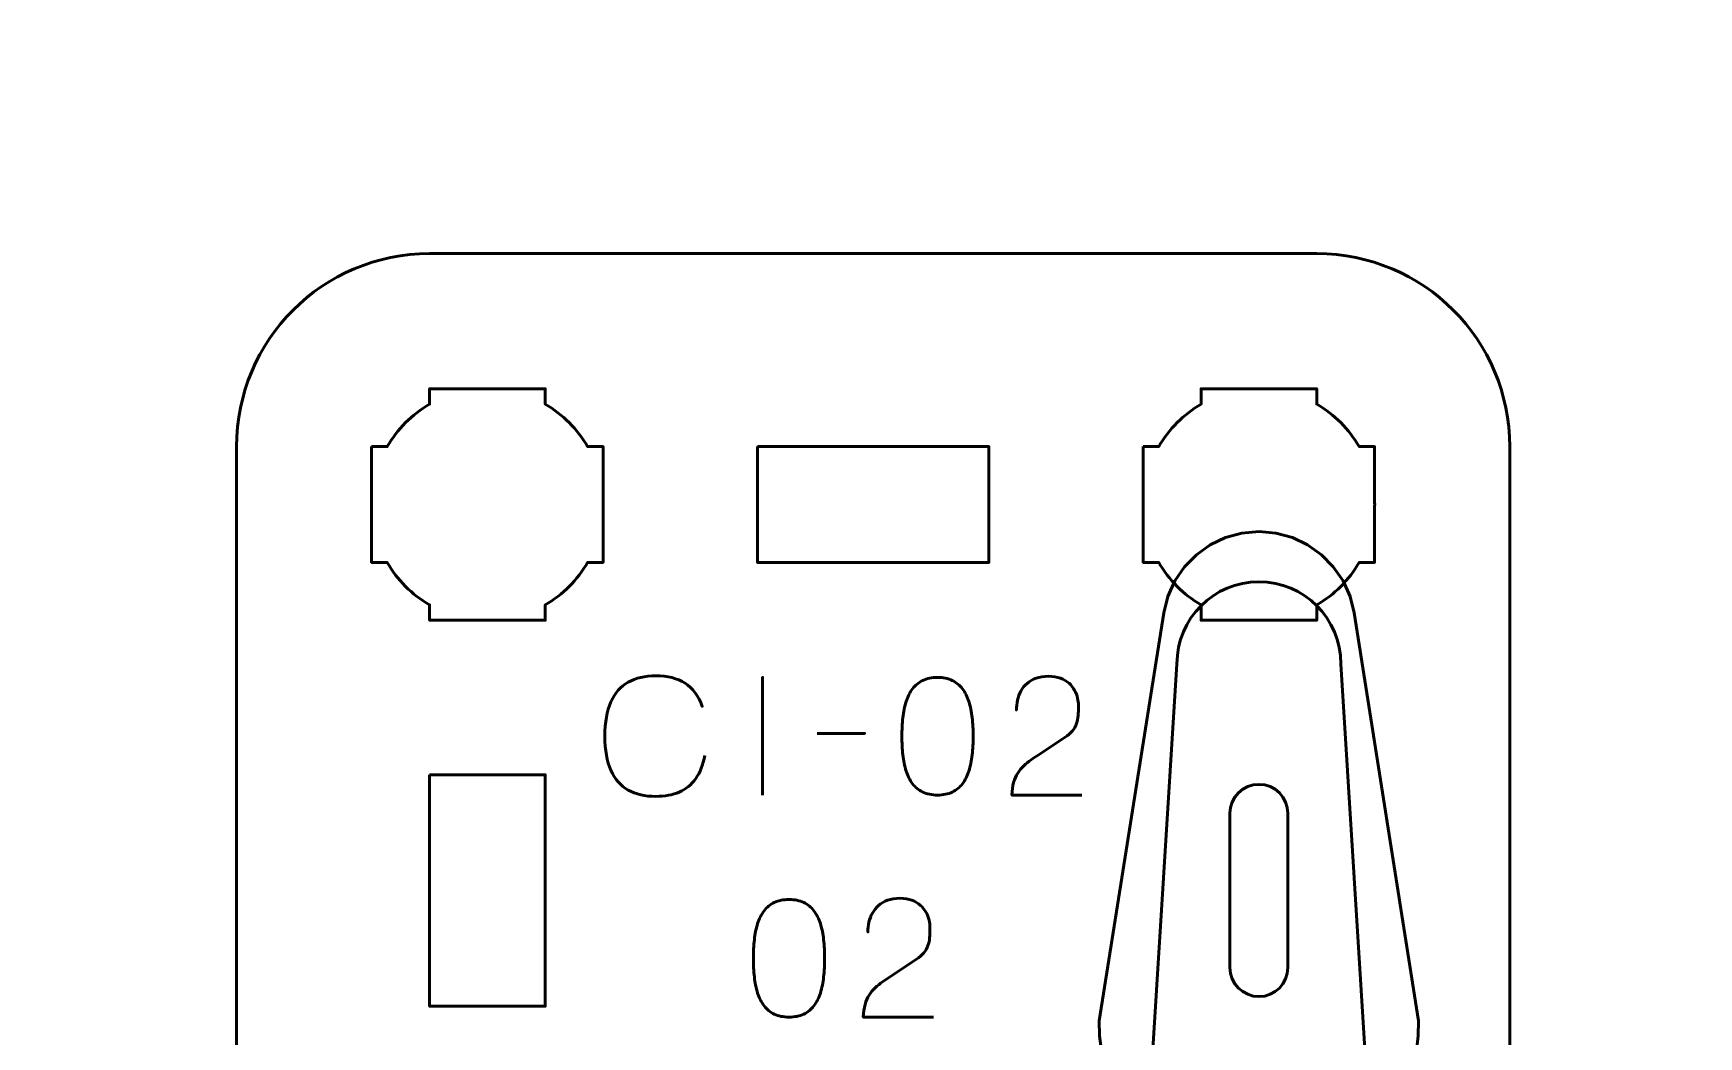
# Model space of a CAD drawing. Header units: centimetres. Extents: x -21 to 0, y -29.7 to 0.
# Drawn here: x -16.683 to -12.366, y -27.229 to -24.629 of the extents above; entities that cross this region are included whole.
import ezdxf

# ---------------------------------------------------------------- set-up
doc = ezdxf.new("R2010")
doc.units = ezdxf.units.CM
doc.header["$MEASUREMENT"] = 0
doc.layers.add('Layer 1', color=7, linetype='Continuous')

msp = doc.modelspace()

# ---------------------------------------------------------------- linework, layer by layer
at = {"layer": 'Layer 1', "color": 22, "lineweight": 53}
msp.add_open_spline([(-21.00003, -29.19995), (-21.00003, -29.19995), (-21.00003, -0.49992), (-21.00003, -0.49992), (-21.00003, -0.49992), (-21.00003, -0.22295), (-20.77694, 0.00004), (-20.49994, 0.00004), (-20.49994, 0.00004), (-20.49994, 0.00004), (-0.50008, 0.00004), (-0.50008, 0.00004), (-0.50008, 0.00004), (-0.22294, 0.00004), (0.00002, -0.22295), (0.00002, -0.49992), (0.00002, -0.49992), (0.00002, -0.49992), (0.00002, -29.19995), (0.00002, -29.19995), (0.00002, -29.19995), (0.00002, -29.47695), (-0.22294, -29.70004), (-0.50008, -29.70004), (-0.50008, -29.70004), (-0.50008, -29.70004), (-20.49994, -29.70004), (-20.49994, -29.70004), (-20.49994, -29.70004), (-20.77694, -29.70004), (-21.00003, -29.47695), (-21.00003, -29.19995)], degree=3, knots=[0, 0, 0, 0, 0.125, 0.125, 0.125, 0.125, 0.25, 0.25, 0.25, 0.25, 0.375, 0.375, 0.375, 0.375, 0.5, 0.5, 0.5, 0.5, 0.625, 0.625, 0.625, 0.625, 0.75, 0.75, 0.75, 0.75, 0.875, 0.875, 0.875, 0.875, 1, 1, 1, 1], dxfattribs=at)
at = {"layer": 'Layer 1', "color": 114, "lineweight": 53}
msp.add_open_spline([(-15.65583, -25.19997), (-15.65583, -25.19997), (-13.35596, -25.19997), (-13.35596, -25.19997), (-13.35596, -25.19997), (-13.07882, -25.19997), (-12.85586, -25.42306), (-12.85586, -25.70006), (-12.85586, -25.70006), (-12.85586, -25.70006), (-12.85586, -27.99993), (-12.85586, -27.99993), (-12.85586, -27.99993), (-12.85586, -28.27707), (-13.07882, -28.50003), (-13.35596, -28.50003), (-13.35596, -28.50003), (-13.35596, -28.50003), (-15.65583, -28.50003), (-15.65583, -28.50003), (-15.65583, -28.50003), (-15.93283, -28.50003), (-16.15592, -28.27707), (-16.15592, -27.99993), (-16.15592, -27.99993), (-16.15592, -27.99993), (-16.15592, -25.70006), (-16.15592, -25.70006), (-16.15592, -25.70006), (-16.15592, -25.42306), (-15.93283, -25.19997), (-15.65583, -25.19997)], degree=3, knots=[0, 0, 0, 0, 0.125, 0.125, 0.125, 0.125, 0.25, 0.25, 0.25, 0.25, 0.375, 0.375, 0.375, 0.375, 0.5, 0.5, 0.5, 0.5, 0.625, 0.625, 0.625, 0.625, 0.75, 0.75, 0.75, 0.75, 0.875, 0.875, 0.875, 0.875, 1, 1, 1, 1], dxfattribs=at)
at = {"layer": 'Layer 1', "lineweight": 53}
for points, knots in [([(-15.80589, -25.69994), (-15.80589, -25.69994), (-15.76569, -25.69994), (-15.76569, -25.69994), (-15.76569, -25.69994), (-15.73936, -25.65442), (-15.7014, -25.61649), (-15.65589, -25.59016), (-15.65589, -25.59016), (-15.65589, -25.59016), (-15.65589, -25.54994), (-15.65589, -25.54994), (-15.65589, -25.54994), (-15.65589, -25.54994), (-15.35589, -25.54994), (-15.35589, -25.54994), (-15.35589, -25.54994), (-15.35589, -25.54994), (-15.35589, -25.59013), (-15.35589, -25.59013), (-15.35589, -25.59013), (-15.31036, -25.61646), (-15.27237, -25.65441), (-15.24601, -25.69994), (-15.24601, -25.69994), (-15.24601, -25.69994), (-15.20589, -25.69994), (-15.20589, -25.69994), (-15.20589, -25.69994), (-15.20589, -25.69994), (-15.20589, -25.84536), (-15.20589, -25.84536), (-15.20589, -25.84536), (-15.20589, -25.84536), (-15.20583, -25.85001), (-15.20583, -25.85001), (-15.20583, -25.85001), (-15.20583, -25.85001), (-15.20589, -25.85465), (-15.20589, -25.85465), (-15.20589, -25.85465), (-15.20589, -25.85465), (-15.20589, -25.99994), (-15.20589, -25.99994), (-15.20589, -25.99994), (-15.20589, -25.99994), (-15.24596, -25.99994), (-15.24596, -25.99994), (-15.24596, -25.99994), (-15.27231, -26.04551), (-15.31031, -26.08352), (-15.35589, -26.10988), (-15.35589, -26.10988), (-15.35589, -26.10988), (-15.35589, -26.14994), (-15.35589, -26.14994), (-15.35589, -26.14994), (-15.35589, -26.14994), (-15.49917, -26.14994), (-15.49917, -26.14994), (-15.49917, -26.14994), (-15.49917, -26.14994), (-15.50584, -26.15002), (-15.50584, -26.15002), (-15.50584, -26.15002), (-15.50584, -26.15002), (-15.51252, -26.14994), (-15.51252, -26.14994), (-15.51252, -26.14994), (-15.51252, -26.14994), (-15.65589, -26.14994), (-15.65589, -26.14994), (-15.65589, -26.14994), (-15.65589, -26.14994), (-15.65589, -26.10984), (-15.65589, -26.10984), (-15.65589, -26.10984), (-15.70143, -26.08348), (-15.73941, -26.04549), (-15.76574, -25.99994), (-15.76574, -25.99994), (-15.76574, -25.99994), (-15.80589, -25.99994), (-15.80589, -25.99994), (-15.80589, -25.99994), (-15.80589, -25.99994), (-15.80589, -25.69994), (-15.80589, -25.69994)], [0, 0, 0, 0, 0.0454545, 0.0454545, 0.0454545, 0.0454545, 0.0909091, 0.0909091, 0.0909091, 0.0909091, 0.1363636, 0.1363636, 0.1363636, 0.1363636, 0.1818182, 0.1818182, 0.1818182, 0.1818182, 0.2272727, 0.2272727, 0.2272727, 0.2272727, 0.2727273, 0.2727273, 0.2727273, 0.2727273, 0.3181818, 0.3181818, 0.3181818, 0.3181818, 0.3636364, 0.3636364, 0.3636364, 0.3636364, 0.4090909, 0.4090909, 0.4090909, 0.4090909, 0.4545455, 0.4545455, 0.4545455, 0.4545455, 0.5, 0.5, 0.5, 0.5, 0.5454545, 0.5454545, 0.5454545, 0.5454545, 0.5909091, 0.5909091, 0.5909091, 0.5909091, 0.6363636, 0.6363636, 0.6363636, 0.6363636, 0.6818182, 0.6818182, 0.6818182, 0.6818182, 0.7272727, 0.7272727, 0.7272727, 0.7272727, 0.7727273, 0.7727273, 0.7727273, 0.7727273, 0.8181818, 0.8181818, 0.8181818, 0.8181818, 0.8636364, 0.8636364, 0.8636364, 0.8636364, 0.9090909, 0.9090909, 0.9090909, 0.9090909, 0.9545455, 0.9545455, 0.9545455, 0.9545455, 1, 1, 1, 1]), ([(-13.80589, -25.69994), (-13.80589, -25.69994), (-13.76569, -25.69994), (-13.76569, -25.69994), (-13.76569, -25.69994), (-13.73936, -25.65442), (-13.7014, -25.61649), (-13.65589, -25.59016), (-13.65589, -25.59016), (-13.65589, -25.59016), (-13.65589, -25.54994), (-13.65589, -25.54994), (-13.65589, -25.54994), (-13.65589, -25.54994), (-13.35589, -25.54994), (-13.35589, -25.54994), (-13.35589, -25.54994), (-13.35589, -25.54994), (-13.35589, -25.59013), (-13.35589, -25.59013), (-13.35589, -25.59013), (-13.31036, -25.61646), (-13.27237, -25.65441), (-13.24601, -25.69994), (-13.24601, -25.69994), (-13.24601, -25.69994), (-13.20589, -25.69994), (-13.20589, -25.69994), (-13.20589, -25.69994), (-13.20589, -25.69994), (-13.20589, -25.84536), (-13.20589, -25.84536), (-13.20589, -25.84536), (-13.20589, -25.84536), (-13.20583, -25.85001), (-13.20583, -25.85001), (-13.20583, -25.85001), (-13.20583, -25.85001), (-13.20589, -25.85465), (-13.20589, -25.85465), (-13.20589, -25.85465), (-13.20589, -25.85465), (-13.20589, -25.99994), (-13.20589, -25.99994), (-13.20589, -25.99994), (-13.20589, -25.99994), (-13.24596, -25.99994), (-13.24596, -25.99994), (-13.24596, -25.99994), (-13.27231, -26.04551), (-13.31031, -26.08352), (-13.35589, -26.10988), (-13.35589, -26.10988), (-13.35589, -26.10988), (-13.35589, -26.14994), (-13.35589, -26.14994), (-13.35589, -26.14994), (-13.35589, -26.14994), (-13.49917, -26.14994), (-13.49917, -26.14994), (-13.49917, -26.14994), (-13.49917, -26.14994), (-13.50584, -26.15002), (-13.50584, -26.15002), (-13.50584, -26.15002), (-13.50584, -26.15002), (-13.51252, -26.14994), (-13.51252, -26.14994), (-13.51252, -26.14994), (-13.51252, -26.14994), (-13.65589, -26.14994), (-13.65589, -26.14994), (-13.65589, -26.14994), (-13.65589, -26.14994), (-13.65589, -26.10984), (-13.65589, -26.10984), (-13.65589, -26.10984), (-13.70143, -26.08348), (-13.73941, -26.04549), (-13.76574, -25.99994), (-13.76574, -25.99994), (-13.76574, -25.99994), (-13.80589, -25.99994), (-13.80589, -25.99994), (-13.80589, -25.99994), (-13.80589, -25.99994), (-13.80589, -25.69994), (-13.80589, -25.69994)], [0, 0, 0, 0, 0.0454545, 0.0454545, 0.0454545, 0.0454545, 0.0909091, 0.0909091, 0.0909091, 0.0909091, 0.1363636, 0.1363636, 0.1363636, 0.1363636, 0.1818182, 0.1818182, 0.1818182, 0.1818182, 0.2272727, 0.2272727, 0.2272727, 0.2272727, 0.2727273, 0.2727273, 0.2727273, 0.2727273, 0.3181818, 0.3181818, 0.3181818, 0.3181818, 0.3636364, 0.3636364, 0.3636364, 0.3636364, 0.4090909, 0.4090909, 0.4090909, 0.4090909, 0.4545455, 0.4545455, 0.4545455, 0.4545455, 0.5, 0.5, 0.5, 0.5, 0.5454545, 0.5454545, 0.5454545, 0.5454545, 0.5909091, 0.5909091, 0.5909091, 0.5909091, 0.6363636, 0.6363636, 0.6363636, 0.6363636, 0.6818182, 0.6818182, 0.6818182, 0.6818182, 0.7272727, 0.7272727, 0.7272727, 0.7272727, 0.7727273, 0.7727273, 0.7727273, 0.7727273, 0.8181818, 0.8181818, 0.8181818, 0.8181818, 0.8636364, 0.8636364, 0.8636364, 0.8636364, 0.9090909, 0.9090909, 0.9090909, 0.9090909, 0.9545455, 0.9545455, 0.9545455, 0.9545455, 1, 1, 1, 1]), ([(-14.80588, -25.70006), (-14.80588, -25.70006), (-14.20587, -25.70006), (-14.20587, -25.70006), (-14.20587, -25.70006), (-14.20587, -25.70006), (-14.20587, -26.00007), (-14.20587, -26.00007), (-14.20587, -26.00007), (-14.20587, -26.00007), (-14.80588, -26.00007), (-14.80588, -26.00007), (-14.80588, -26.00007), (-14.80588, -26.00007), (-14.80588, -25.70006), (-14.80588, -25.70006)], [0, 0, 0, 0, 0.25, 0.25, 0.25, 0.25, 0.5, 0.5, 0.5, 0.5, 0.75, 0.75, 0.75, 0.75, 1, 1, 1, 1]), ([(-15.65583, -26.55001), (-15.65583, -26.55001), (-15.35582, -26.55001), (-15.35582, -26.55001), (-15.35582, -26.55001), (-15.35582, -26.55001), (-15.35582, -27.15002), (-15.35582, -27.15002), (-15.35582, -27.15002), (-15.35582, -27.15002), (-15.65583, -27.15002), (-15.65583, -27.15002), (-15.65583, -27.15002), (-15.65583, -27.15002), (-15.65583, -26.55001), (-15.65583, -26.55001)], [0, 0, 0, 0, 0.25, 0.25, 0.25, 0.25, 0.5, 0.5, 0.5, 0.5, 0.75, 0.75, 0.75, 0.75, 1, 1, 1, 1])]:
    msp.add_open_spline(points, degree=3, knots=knots, dxfattribs=at)
at = {"layer": 'Layer 1', "color": 30, "lineweight": 53}
for points, knots in [([(-13.25916, -26.1307), (-13.25916, -26.1307), (-13.09202, -27.18818), (-13.09202, -27.18818), (-13.09202, -27.18818), (-13.09202, -27.18818), (-13.09281, -27.227), (-13.09281, -27.227), (-13.09281, -27.227), (-13.09281, -27.227), (-13.09757, -27.26582), (-13.09757, -27.26582), (-13.09757, -27.26582), (-13.09757, -27.26582), (-13.0936, -27.30463), (-13.0936, -27.30463), (-13.0936, -27.30463), (-13.0936, -27.30463), (-13.08093, -27.34185), (-13.08093, -27.34185), (-13.08093, -27.34185), (-13.08093, -27.34185), (-13.05954, -27.37592), (-13.05954, -27.37592), (-13.05954, -27.37592), (-13.05954, -27.37592), (-13.0318, -27.40364), (-13.0318, -27.40364), (-13.0318, -27.40364), (-13.0318, -27.40364), (-12.99855, -27.42423), (-12.99855, -27.42423), (-12.99855, -27.42423), (-12.99855, -27.42423), (-12.96131, -27.4377), (-12.96131, -27.4377), (-12.96131, -27.4377), (-12.96131, -27.4377), (-12.9217, -27.44166), (-12.9217, -27.44166), (-12.9217, -27.44166), (-12.9217, -27.44166), (-12.8829, -27.43691), (-12.8829, -27.43691), (-12.8829, -27.43691), (-12.8829, -27.43691), (-12.84409, -27.43532), (-12.84409, -27.43532), (-12.84409, -27.43532), (-12.84409, -27.43532), (-12.84409, -28.26389), (-12.84409, -28.26389), (-12.84409, -28.26389), (-12.84409, -28.26389), (-12.8829, -28.26309), (-12.8829, -28.26309), (-12.8829, -28.26309), (-12.8829, -28.26309), (-12.9217, -28.25834), (-12.9217, -28.25834), (-12.9217, -28.25834), (-12.9217, -28.25834), (-12.96131, -28.26231), (-12.96131, -28.26231), (-12.96131, -28.26231), (-12.96131, -28.26231), (-12.99855, -28.27577), (-12.99855, -28.27577), (-12.99855, -28.27577), (-12.99855, -28.27577), (-13.0318, -28.29636), (-13.0318, -28.29636), (-13.0318, -28.29636), (-13.0318, -28.29636), (-13.05954, -28.32409), (-13.05954, -28.32409), (-13.05954, -28.32409), (-13.05954, -28.32409), (-13.08093, -28.35736), (-13.08093, -28.35736), (-13.08093, -28.35736), (-13.08093, -28.35736), (-13.0936, -28.39459), (-13.0936, -28.39459), (-13.0936, -28.39459), (-13.0936, -28.39459), (-13.09757, -28.43419), (-13.09757, -28.43419), (-13.09757, -28.43419), (-13.09757, -28.43419), (-13.09281, -28.47301), (-13.09281, -28.47301), (-13.09281, -28.47301), (-13.09281, -28.47301), (-13.09226, -28.50003), (-13.09226, -28.50003), (-13.09226, -28.50003), (-13.09226, -28.50003), (-13.91954, -28.50003), (-13.91954, -28.50003), (-13.91954, -28.50003), (-13.91954, -28.50003), (-13.91899, -28.47301), (-13.91899, -28.47301), (-13.91899, -28.47301), (-13.91899, -28.47301), (-13.91424, -28.43419), (-13.91424, -28.43419), (-13.91424, -28.43419), (-13.91424, -28.43419), (-13.9182, -28.39459), (-13.9182, -28.39459), (-13.9182, -28.39459), (-13.9182, -28.39459), (-13.93087, -28.35736), (-13.93087, -28.35736), (-13.93087, -28.35736), (-13.93087, -28.35736), (-13.95226, -28.32409), (-13.95226, -28.32409), (-13.95226, -28.32409), (-13.95226, -28.32409), (-13.97999, -28.29636), (-13.97999, -28.29636), (-13.97999, -28.29636), (-13.97999, -28.29636), (-14.01326, -28.27577), (-14.01326, -28.27577), (-14.01326, -28.27577), (-14.01326, -28.27577), (-14.05048, -28.26231), (-14.05048, -28.26231), (-14.05048, -28.26231), (-14.05048, -28.26231), (-14.09009, -28.25834), (-14.09009, -28.25834), (-14.09009, -28.25834), (-14.09009, -28.25834), (-14.1289, -28.26309), (-14.1289, -28.26309), (-14.1289, -28.26309), (-14.1289, -28.26309), (-14.16692, -28.26389), (-14.16692, -28.26389), (-14.16692, -28.26389), (-14.16692, -28.26389), (-15.2244, -28.09675), (-15.2244, -28.09675), (-15.2244, -28.09675), (-15.2244, -28.09675), (-15.26717, -28.08645), (-15.26717, -28.08645), (-15.26717, -28.08645), (-15.26717, -28.08645), (-15.30678, -28.06823), (-15.30678, -28.06823), (-15.30678, -28.06823), (-15.30678, -28.06823), (-15.34322, -28.04288), (-15.34322, -28.04288), (-15.34322, -28.04288), (-15.34322, -28.04288), (-15.3749, -28.01199), (-15.3749, -28.01199), (-15.3749, -28.01199), (-15.3749, -28.01199), (-15.40025, -27.97635), (-15.40025, -27.97635), (-15.40025, -27.97635), (-15.40025, -27.97635), (-15.41925, -27.93674), (-15.41925, -27.93674), (-15.41925, -27.93674), (-15.41925, -27.93674), (-15.43115, -27.89397), (-15.43115, -27.89397), (-15.43115, -27.89397), (-15.43115, -27.89397), (-15.43511, -27.84961), (-15.43511, -27.84961), (-15.43511, -27.84961), (-15.43511, -27.84961), (-15.43115, -27.80604), (-15.43115, -27.80604), (-15.43115, -27.80604), (-15.43115, -27.80604), (-15.41925, -27.76327), (-15.41925, -27.76327), (-15.41925, -27.76327), (-15.41925, -27.76327), (-15.40025, -27.72366), (-15.40025, -27.72366), (-15.40025, -27.72366), (-15.40025, -27.72366), (-15.3749, -27.68722), (-15.3749, -27.68722), (-15.3749, -27.68722), (-15.3749, -27.68722), (-15.34322, -27.65633), (-15.34322, -27.65633), (-15.34322, -27.65633), (-15.34322, -27.65633), (-15.30678, -27.63178), (-15.30678, -27.63178), (-15.30678, -27.63178), (-15.30678, -27.63178), (-15.26717, -27.61355), (-15.26717, -27.61355), (-15.26717, -27.61355), (-15.26717, -27.61355), (-15.2244, -27.60326), (-15.2244, -27.60326), (-15.2244, -27.60326), (-15.2244, -27.60326), (-14.16692, -27.43532), (-14.16692, -27.43532), (-14.16692, -27.43532), (-14.16692, -27.43532), (-14.1289, -27.43691), (-14.1289, -27.43691), (-14.1289, -27.43691), (-14.1289, -27.43691), (-14.09009, -27.44166), (-14.09009, -27.44166), (-14.09009, -27.44166), (-14.09009, -27.44166), (-14.05048, -27.4377), (-14.05048, -27.4377), (-14.05048, -27.4377), (-14.05048, -27.4377), (-14.01326, -27.42423), (-14.01326, -27.42423), (-14.01326, -27.42423), (-14.01326, -27.42423), (-13.97999, -27.40364), (-13.97999, -27.40364), (-13.97999, -27.40364), (-13.97999, -27.40364), (-13.95226, -27.37592), (-13.95226, -27.37592), (-13.95226, -27.37592), (-13.95226, -27.37592), (-13.93087, -27.34185), (-13.93087, -27.34185), (-13.93087, -27.34185), (-13.93087, -27.34185), (-13.9182, -27.30463), (-13.9182, -27.30463), (-13.9182, -27.30463), (-13.9182, -27.30463), (-13.91424, -27.26582), (-13.91424, -27.26582), (-13.91424, -27.26582), (-13.91424, -27.26582), (-13.91899, -27.227), (-13.91899, -27.227), (-13.91899, -27.227), (-13.91899, -27.227), (-13.91978, -27.18818), (-13.91978, -27.18818), (-13.91978, -27.18818), (-13.91978, -27.18818), (-13.75265, -26.1307), (-13.75265, -26.1307), (-13.75265, -26.1307), (-13.75265, -26.1307), (-13.74235, -26.08793), (-13.74235, -26.08793), (-13.74235, -26.08793), (-13.74235, -26.08793), (-13.72413, -26.04753), (-13.72413, -26.04753), (-13.72413, -26.04753), (-13.72413, -26.04753), (-13.69878, -26.01109), (-13.69878, -26.01109), (-13.69878, -26.01109), (-13.69878, -26.01109), (-13.66789, -25.9802), (-13.66789, -25.9802), (-13.66789, -25.9802), (-13.66789, -25.9802), (-13.63225, -25.95406), (-13.63225, -25.95406), (-13.63225, -25.95406), (-13.63225, -25.95406), (-13.59264, -25.93584), (-13.59264, -25.93584), (-13.59264, -25.93584), (-13.59264, -25.93584), (-13.54985, -25.92396), (-13.54985, -25.92396), (-13.54985, -25.92396), (-13.54985, -25.92396), (-13.5055, -25.92), (-13.5055, -25.92), (-13.5055, -25.92), (-13.5055, -25.92), (-13.46193, -25.92396), (-13.46193, -25.92396), (-13.46193, -25.92396), (-13.46193, -25.92396), (-13.41916, -25.93584), (-13.41916, -25.93584), (-13.41916, -25.93584), (-13.41916, -25.93584), (-13.37955, -25.95406), (-13.37955, -25.95406), (-13.37955, -25.95406), (-13.37955, -25.95406), (-13.34391, -25.9802), (-13.34391, -25.9802), (-13.34391, -25.9802), (-13.34391, -25.9802), (-13.31302, -26.01109), (-13.31302, -26.01109), (-13.31302, -26.01109), (-13.31302, -26.01109), (-13.28766, -26.04753), (-13.28766, -26.04753), (-13.28766, -26.04753), (-13.28766, -26.04753), (-13.26945, -26.08793), (-13.26945, -26.08793), (-13.26945, -26.08793), (-13.26945, -26.08793), (-13.25916, -26.1307), (-13.25916, -26.1307)], [0, 0, 0, 0, 0.0121951, 0.0121951, 0.0121951, 0.0121951, 0.0243902, 0.0243902, 0.0243902, 0.0243902, 0.0365854, 0.0365854, 0.0365854, 0.0365854, 0.0487805, 0.0487805, 0.0487805, 0.0487805, 0.0609756, 0.0609756, 0.0609756, 0.0609756, 0.0731707, 0.0731707, 0.0731707, 0.0731707, 0.0853659, 0.0853659, 0.0853659, 0.0853659, 0.097561, 0.097561, 0.097561, 0.097561, 0.1097561, 0.1097561, 0.1097561, 0.1097561, 0.1219512, 0.1219512, 0.1219512, 0.1219512, 0.1341463, 0.1341463, 0.1341463, 0.1341463, 0.1463415, 0.1463415, 0.1463415, 0.1463415, 0.1585366, 0.1585366, 0.1585366, 0.1585366, 0.1707317, 0.1707317, 0.1707317, 0.1707317, 0.1829268, 0.1829268, 0.1829268, 0.1829268, 0.195122, 0.195122, 0.195122, 0.195122, 0.2073171, 0.2073171, 0.2073171, 0.2073171, 0.2195122, 0.2195122, 0.2195122, 0.2195122, 0.2317073, 0.2317073, 0.2317073, 0.2317073, 0.2439024, 0.2439024, 0.2439024, 0.2439024, 0.2560976, 0.2560976, 0.2560976, 0.2560976, 0.2682927, 0.2682927, 0.2682927, 0.2682927, 0.2804878, 0.2804878, 0.2804878, 0.2804878, 0.2926829, 0.2926829, 0.2926829, 0.2926829, 0.304878, 0.304878, 0.304878, 0.304878, 0.3170732, 0.3170732, 0.3170732, 0.3170732, 0.3292683, 0.3292683, 0.3292683, 0.3292683, 0.3414634, 0.3414634, 0.3414634, 0.3414634, 0.3536585, 0.3536585, 0.3536585, 0.3536585, 0.3658537, 0.3658537, 0.3658537, 0.3658537, 0.3780488, 0.3780488, 0.3780488, 0.3780488, 0.3902439, 0.3902439, 0.3902439, 0.3902439, 0.402439, 0.402439, 0.402439, 0.402439, 0.4146341, 0.4146341, 0.4146341, 0.4146341, 0.4268293, 0.4268293, 0.4268293, 0.4268293, 0.4390244, 0.4390244, 0.4390244, 0.4390244, 0.4512195, 0.4512195, 0.4512195, 0.4512195, 0.4634146, 0.4634146, 0.4634146, 0.4634146, 0.4756098, 0.4756098, 0.4756098, 0.4756098, 0.4878049, 0.4878049, 0.4878049, 0.4878049, 0.5, 0.5, 0.5, 0.5, 0.5121951, 0.5121951, 0.5121951, 0.5121951, 0.5243902, 0.5243902, 0.5243902, 0.5243902, 0.5365854, 0.5365854, 0.5365854, 0.5365854, 0.5487805, 0.5487805, 0.5487805, 0.5487805, 0.5609756, 0.5609756, 0.5609756, 0.5609756, 0.5731707, 0.5731707, 0.5731707, 0.5731707, 0.5853659, 0.5853659, 0.5853659, 0.5853659, 0.597561, 0.597561, 0.597561, 0.597561, 0.6097561, 0.6097561, 0.6097561, 0.6097561, 0.6219512, 0.6219512, 0.6219512, 0.6219512, 0.6341463, 0.6341463, 0.6341463, 0.6341463, 0.6463415, 0.6463415, 0.6463415, 0.6463415, 0.6585366, 0.6585366, 0.6585366, 0.6585366, 0.6707317, 0.6707317, 0.6707317, 0.6707317, 0.6829268, 0.6829268, 0.6829268, 0.6829268, 0.695122, 0.695122, 0.695122, 0.695122, 0.7073171, 0.7073171, 0.7073171, 0.7073171, 0.7195122, 0.7195122, 0.7195122, 0.7195122, 0.7317073, 0.7317073, 0.7317073, 0.7317073, 0.7439024, 0.7439024, 0.7439024, 0.7439024, 0.7560976, 0.7560976, 0.7560976, 0.7560976, 0.7682927, 0.7682927, 0.7682927, 0.7682927, 0.7804878, 0.7804878, 0.7804878, 0.7804878, 0.7926829, 0.7926829, 0.7926829, 0.7926829, 0.804878, 0.804878, 0.804878, 0.804878, 0.8170732, 0.8170732, 0.8170732, 0.8170732, 0.8292683, 0.8292683, 0.8292683, 0.8292683, 0.8414634, 0.8414634, 0.8414634, 0.8414634, 0.8536585, 0.8536585, 0.8536585, 0.8536585, 0.8658537, 0.8658537, 0.8658537, 0.8658537, 0.8780488, 0.8780488, 0.8780488, 0.8780488, 0.8902439, 0.8902439, 0.8902439, 0.8902439, 0.902439, 0.902439, 0.902439, 0.902439, 0.9146341, 0.9146341, 0.9146341, 0.9146341, 0.9268293, 0.9268293, 0.9268293, 0.9268293, 0.9390244, 0.9390244, 0.9390244, 0.9390244, 0.9512195, 0.9512195, 0.9512195, 0.9512195, 0.9634146, 0.9634146, 0.9634146, 0.9634146, 0.9756098, 0.9756098, 0.9756098, 0.9756098, 0.9878049, 0.9878049, 0.9878049, 0.9878049, 1, 1, 1, 1]), ([(-13.80589, -28.0375), (-13.80589, -28.0375), (-13.80589, -27.6625), (-13.80589, -27.6625), (-13.80589, -27.6625), (-13.80589, -27.6625), (-13.71839, -26.2625), (-13.71839, -26.2625), (-13.71839, -26.2625), (-13.71839, -26.14546), (-13.62293, -26.05), (-13.50589, -26.05), (-13.50589, -26.05), (-13.38885, -26.05), (-13.29339, -26.14546), (-13.29339, -26.2625), (-13.29339, -26.2625), (-13.29339, -26.2625), (-13.20589, -27.6625), (-13.20589, -27.6625), (-13.20589, -27.6625), (-13.20589, -27.6625), (-13.20589, -28.0375), (-13.20589, -28.0375), (-13.20589, -28.0375), (-13.20589, -28.0375), (-13.2348, -28.50003), (-13.2348, -28.50003), (-13.2348, -28.50003), (-13.2348, -28.50003), (-13.77698, -28.50003), (-13.77698, -28.50003), (-13.77698, -28.50003), (-13.77698, -28.50003), (-13.80589, -28.0375), (-13.80589, -28.0375)], [0, 0, 0, 0, 0.1111111, 0.1111111, 0.1111111, 0.1111111, 0.2222222, 0.2222222, 0.2222222, 0.2222222, 0.3333333, 0.3333333, 0.3333333, 0.3333333, 0.4444444, 0.4444444, 0.4444444, 0.4444444, 0.5555556, 0.5555556, 0.5555556, 0.5555556, 0.6666667, 0.6666667, 0.6666667, 0.6666667, 0.7777778, 0.7777778, 0.7777778, 0.7777778, 0.8888889, 0.8888889, 0.8888889, 0.8888889, 1, 1, 1, 1]), ([(-14.94226, -26.50037), (-14.94678, -26.52457), (-14.95468, -26.54454), (-14.96576, -26.5602), (-14.96576, -26.5602), (-14.9769, -26.5758), (-14.99116, -26.58737), (-15.00851, -26.59492), (-15.00851, -26.59492), (-15.0258, -26.60247), (-15.04612, -26.60628), (-15.06926, -26.60621), (-15.06926, -26.60621), (-15.09741, -26.60628), (-15.12133, -26.60084), (-15.14095, -26.58977), (-15.14095, -26.58977), (-15.16056, -26.57876), (-15.17552, -26.56176), (-15.18582, -26.53869), (-15.18582, -26.53869), (-15.19612, -26.51561), (-15.20127, -26.48605), (-15.20134, -26.45), (-15.20134, -26.45), (-15.20127, -26.41409), (-15.19612, -26.38459), (-15.18582, -26.36152), (-15.18582, -26.36152), (-15.17552, -26.33845), (-15.16056, -26.32138), (-15.14095, -26.3103), (-15.14095, -26.3103), (-15.12133, -26.29922), (-15.09741, -26.29372), (-15.06926, -26.29379), (-15.06926, -26.29379), (-15.03913, -26.29372), (-15.01388, -26.30014), (-14.99356, -26.31305), (-14.99356, -26.31305), (-14.97331, -26.32596), (-14.95842, -26.34593), (-14.94904, -26.37295), (-14.94904, -26.37295), (-14.95842, -26.34593), (-14.97331, -26.32596), (-14.99356, -26.31305), (-14.99356, -26.31305), (-15.01388, -26.30014), (-15.03913, -26.29372), (-15.06926, -26.29379), (-15.06926, -26.29379), (-15.09741, -26.29372), (-15.12133, -26.29922), (-15.14095, -26.3103), (-15.14095, -26.3103), (-15.16056, -26.32138), (-15.17552, -26.33845), (-15.18582, -26.36152), (-15.18582, -26.36152), (-15.19612, -26.38459), (-15.20127, -26.41409), (-15.20134, -26.45), (-15.20134, -26.45), (-15.20127, -26.48605), (-15.19612, -26.51561), (-15.18582, -26.53869), (-15.18582, -26.53869), (-15.17552, -26.56176), (-15.16056, -26.57876), (-15.14095, -26.58977), (-15.14095, -26.58977), (-15.12133, -26.60084), (-15.09741, -26.60628), (-15.06926, -26.60621), (-15.06926, -26.60621), (-15.04612, -26.60628), (-15.0258, -26.60247), (-15.00851, -26.59492), (-15.00851, -26.59492), (-14.99116, -26.58737), (-14.9769, -26.5758), (-14.96576, -26.5602), (-14.96576, -26.5602), (-14.95468, -26.54454), (-14.94678, -26.52457), (-14.94226, -26.50037)], [0, 0, 0, 0, 0.0454545, 0.0454545, 0.0454545, 0.0454545, 0.0909091, 0.0909091, 0.0909091, 0.0909091, 0.1363636, 0.1363636, 0.1363636, 0.1363636, 0.1818182, 0.1818182, 0.1818182, 0.1818182, 0.2272727, 0.2272727, 0.2272727, 0.2272727, 0.2727273, 0.2727273, 0.2727273, 0.2727273, 0.3181818, 0.3181818, 0.3181818, 0.3181818, 0.3636364, 0.3636364, 0.3636364, 0.3636364, 0.4090909, 0.4090909, 0.4090909, 0.4090909, 0.4545455, 0.4545455, 0.4545455, 0.4545455, 0.5, 0.5, 0.5, 0.5, 0.5454545, 0.5454545, 0.5454545, 0.5454545, 0.5909091, 0.5909091, 0.5909091, 0.5909091, 0.6363636, 0.6363636, 0.6363636, 0.6363636, 0.6818182, 0.6818182, 0.6818182, 0.6818182, 0.7272727, 0.7272727, 0.7272727, 0.7272727, 0.7727273, 0.7727273, 0.7727273, 0.7727273, 0.8181818, 0.8181818, 0.8181818, 0.8181818, 0.8636364, 0.8636364, 0.8636364, 0.8636364, 0.9090909, 0.9090909, 0.9090909, 0.9090909, 0.9545455, 0.9545455, 0.9545455, 0.9545455, 1, 1, 1, 1]), ([(-14.7924, -26.60282), (-14.7924, -26.60282), (-14.7924, -26.2976), (-14.7924, -26.2976), (-14.7924, -26.2976), (-14.7924, -26.2976), (-14.7924, -26.60282), (-14.7924, -26.60282)], [0, 0, 0, 0, 0.5, 0.5, 0.5, 0.5, 1, 1, 1, 1]), ([(-14.33901, -26.60282), (-14.3242, -26.60275), (-14.31143, -26.60014), (-14.30077, -26.59506), (-14.30077, -26.59506), (-14.29019, -26.58998), (-14.28137, -26.58271), (-14.27432, -26.57347), (-14.27432, -26.57347), (-14.26733, -26.56416), (-14.26183, -26.55315), (-14.25774, -26.54045), (-14.25774, -26.54045), (-14.25371, -26.52775), (-14.25082, -26.51385), (-14.2492, -26.49861), (-14.2492, -26.49861), (-14.2475, -26.48337), (-14.24666, -26.46735), (-14.24673, -26.45042), (-14.24673, -26.45042), (-14.24666, -26.43356), (-14.2475, -26.41754), (-14.2492, -26.40237), (-14.2492, -26.40237), (-14.25082, -26.3872), (-14.25371, -26.37323), (-14.25774, -26.36053), (-14.25774, -26.36053), (-14.26183, -26.3479), (-14.26733, -26.3369), (-14.27432, -26.32751), (-14.27432, -26.32751), (-14.28137, -26.3182), (-14.29019, -26.31093), (-14.30077, -26.30585), (-14.30077, -26.30585), (-14.31143, -26.3007), (-14.3242, -26.29809), (-14.33901, -26.29802), (-14.33901, -26.29802), (-14.35383, -26.29809), (-14.3666, -26.3007), (-14.37726, -26.30585), (-14.37726, -26.30585), (-14.38784, -26.31093), (-14.39666, -26.3182), (-14.40371, -26.32751), (-14.40371, -26.32751), (-14.4107, -26.3369), (-14.4162, -26.3479), (-14.42029, -26.36053), (-14.42029, -26.36053), (-14.42432, -26.37323), (-14.42721, -26.3872), (-14.42883, -26.40237), (-14.42883, -26.40237), (-14.43052, -26.41754), (-14.43137, -26.43356), (-14.4313, -26.45042), (-14.4313, -26.45042), (-14.43137, -26.46735), (-14.43052, -26.48337), (-14.42883, -26.49861), (-14.42883, -26.49861), (-14.42721, -26.51385), (-14.42432, -26.52775), (-14.42029, -26.54045), (-14.42029, -26.54045), (-14.4162, -26.55315), (-14.4107, -26.56416), (-14.40371, -26.57347), (-14.40371, -26.57347), (-14.39666, -26.58271), (-14.38784, -26.58998), (-14.37726, -26.59506), (-14.37726, -26.59506), (-14.3666, -26.60014), (-14.35383, -26.60275), (-14.33901, -26.60282)], [0, 0, 0, 0, 0.05, 0.05, 0.05, 0.05, 0.1, 0.1, 0.1, 0.1, 0.15, 0.15, 0.15, 0.15, 0.2, 0.2, 0.2, 0.2, 0.25, 0.25, 0.25, 0.25, 0.3, 0.3, 0.3, 0.3, 0.35, 0.35, 0.35, 0.35, 0.4, 0.4, 0.4, 0.4, 0.45, 0.45, 0.45, 0.45, 0.5, 0.5, 0.5, 0.5, 0.55, 0.55, 0.55, 0.55, 0.6, 0.6, 0.6, 0.6, 0.65, 0.65, 0.65, 0.65, 0.7, 0.7, 0.7, 0.7, 0.75, 0.75, 0.75, 0.75, 0.8, 0.8, 0.8, 0.8, 0.85, 0.85, 0.85, 0.85, 0.9, 0.9, 0.9, 0.9, 0.95, 0.95, 0.95, 0.95, 1, 1, 1, 1]), ([(-14.33901, -26.60282), (-14.3242, -26.60275), (-14.31143, -26.60014), (-14.30077, -26.59506), (-14.30077, -26.59506), (-14.29019, -26.58998), (-14.28137, -26.58271), (-14.27432, -26.57347), (-14.27432, -26.57347), (-14.26733, -26.56416), (-14.26183, -26.55315), (-14.25774, -26.54045), (-14.25774, -26.54045), (-14.25371, -26.52775), (-14.25082, -26.51385), (-14.2492, -26.49861), (-14.2492, -26.49861), (-14.2475, -26.48337), (-14.24666, -26.46735), (-14.24673, -26.45042), (-14.24673, -26.45042), (-14.24666, -26.43356), (-14.2475, -26.41754), (-14.2492, -26.40237), (-14.2492, -26.40237), (-14.25082, -26.3872), (-14.25371, -26.37323), (-14.25774, -26.36053), (-14.25774, -26.36053), (-14.26183, -26.3479), (-14.26733, -26.3369), (-14.27432, -26.32751), (-14.27432, -26.32751), (-14.28137, -26.3182), (-14.29019, -26.31093), (-14.30077, -26.30585), (-14.30077, -26.30585), (-14.31143, -26.3007), (-14.3242, -26.29809), (-14.33901, -26.29802), (-14.33901, -26.29802), (-14.35383, -26.29809), (-14.3666, -26.3007), (-14.37726, -26.30585), (-14.37726, -26.30585), (-14.38784, -26.31093), (-14.39666, -26.3182), (-14.40371, -26.32751), (-14.40371, -26.32751), (-14.4107, -26.3369), (-14.4162, -26.3479), (-14.42029, -26.36053), (-14.42029, -26.36053), (-14.42432, -26.37323), (-14.42721, -26.3872), (-14.42883, -26.40237), (-14.42883, -26.40237), (-14.43052, -26.41754), (-14.43137, -26.43356), (-14.4313, -26.45042), (-14.4313, -26.45042), (-14.43137, -26.46735), (-14.43052, -26.48337), (-14.42883, -26.49861), (-14.42883, -26.49861), (-14.42721, -26.51385), (-14.42432, -26.52775), (-14.42029, -26.54045), (-14.42029, -26.54045), (-14.4162, -26.55315), (-14.4107, -26.56416), (-14.40371, -26.57347), (-14.40371, -26.57347), (-14.39666, -26.58271), (-14.38784, -26.58998), (-14.37726, -26.59506), (-14.37726, -26.59506), (-14.3666, -26.60014), (-14.35383, -26.60275), (-14.33901, -26.60282)], [0, 0, 0, 0, 0.05, 0.05, 0.05, 0.05, 0.1, 0.1, 0.1, 0.1, 0.15, 0.15, 0.15, 0.15, 0.2, 0.2, 0.2, 0.2, 0.25, 0.25, 0.25, 0.25, 0.3, 0.3, 0.3, 0.3, 0.35, 0.35, 0.35, 0.35, 0.4, 0.4, 0.4, 0.4, 0.45, 0.45, 0.45, 0.45, 0.5, 0.5, 0.5, 0.5, 0.55, 0.55, 0.55, 0.55, 0.6, 0.6, 0.6, 0.6, 0.65, 0.65, 0.65, 0.65, 0.7, 0.7, 0.7, 0.7, 0.75, 0.75, 0.75, 0.75, 0.8, 0.8, 0.8, 0.8, 0.85, 0.85, 0.85, 0.85, 0.9, 0.9, 0.9, 0.9, 0.95, 0.95, 0.95, 0.95, 1, 1, 1, 1]), ([(-13.96479, -26.60282), (-13.96479, -26.60282), (-14.1464, -26.60282), (-14.1464, -26.60282), (-14.1464, -26.60282), (-14.14605, -26.59054), (-14.1445, -26.57968), (-14.14188, -26.57036), (-14.14188, -26.57036), (-14.1392, -26.56105), (-14.13561, -26.55287), (-14.13116, -26.54581), (-14.13116, -26.54581), (-14.12664, -26.53876), (-14.12149, -26.53248), (-14.11564, -26.52697), (-14.11564, -26.52697), (-14.10978, -26.5214), (-14.1035, -26.51632), (-14.09673, -26.51152), (-14.09673, -26.51152), (-14.08996, -26.50679), (-14.08297, -26.50207), (-14.0757, -26.49741), (-14.0757, -26.49741), (-14.0757, -26.49741), (-14.00331, -26.44915), (-14.00331, -26.44915), (-14.00331, -26.44915), (-13.99591, -26.44393), (-13.99012, -26.43822), (-13.98603, -26.43208), (-13.98603, -26.43208), (-13.98187, -26.42594), (-13.97897, -26.41945), (-13.97721, -26.4126), (-13.97721, -26.4126), (-13.97552, -26.40583), (-13.97446, -26.39885), (-13.97411, -26.39179), (-13.97411, -26.39179), (-13.97375, -26.38466), (-13.97361, -26.37754), (-13.97368, -26.37041), (-13.97368, -26.37041), (-13.97368, -26.36456), (-13.97446, -26.35828), (-13.97601, -26.3515), (-13.97601, -26.3515), (-13.97763, -26.3448), (-13.98017, -26.3381), (-13.98377, -26.33147), (-13.98377, -26.33147), (-13.98737, -26.32483), (-13.99217, -26.31877), (-13.99816, -26.31326), (-13.99816, -26.31326), (-14.00416, -26.30783), (-14.01157, -26.30346), (-14.02039, -26.30014), (-14.02039, -26.30014), (-14.02921, -26.29682), (-14.03958, -26.29513), (-14.05157, -26.29506), (-14.05157, -26.29506), (-14.06364, -26.29513), (-14.07429, -26.29682), (-14.08347, -26.30007), (-14.08347, -26.30007), (-14.09264, -26.30331), (-14.10047, -26.30783), (-14.10696, -26.31354), (-14.10696, -26.31354), (-14.11345, -26.31926), (-14.11867, -26.32589), (-14.12276, -26.3333), (-14.12276, -26.3333), (-14.12686, -26.34071), (-14.12982, -26.34861), (-14.13172, -26.35694), (-14.13172, -26.35694), (-14.13363, -26.36526), (-14.13455, -26.37373), (-14.13455, -26.38227), (-14.13455, -26.38227), (-14.13455, -26.37373), (-14.13363, -26.36526), (-14.13172, -26.35694), (-14.13172, -26.35694), (-14.12982, -26.34861), (-14.12686, -26.34071), (-14.12276, -26.3333), (-14.12276, -26.3333), (-14.11867, -26.32589), (-14.11345, -26.31926), (-14.10696, -26.31354), (-14.10696, -26.31354), (-14.10047, -26.30783), (-14.09264, -26.30331), (-14.08347, -26.30007), (-14.08347, -26.30007), (-14.07429, -26.29682), (-14.06364, -26.29513), (-14.05157, -26.29506), (-14.05157, -26.29506), (-14.03958, -26.29513), (-14.02921, -26.29682), (-14.02039, -26.30014), (-14.02039, -26.30014), (-14.01157, -26.30346), (-14.00416, -26.30783), (-13.99816, -26.31326), (-13.99816, -26.31326), (-13.99217, -26.31877), (-13.98737, -26.32483), (-13.98377, -26.33147), (-13.98377, -26.33147), (-13.98017, -26.3381), (-13.97763, -26.3448), (-13.97601, -26.3515), (-13.97601, -26.3515), (-13.97446, -26.35828), (-13.97368, -26.36456), (-13.97368, -26.37041), (-13.97368, -26.37041), (-13.97361, -26.37754), (-13.97375, -26.38466), (-13.97411, -26.39179), (-13.97411, -26.39179), (-13.97446, -26.39885), (-13.97552, -26.40583), (-13.97721, -26.4126), (-13.97721, -26.4126), (-13.97897, -26.41945), (-13.98187, -26.42594), (-13.98603, -26.43208), (-13.98603, -26.43208), (-13.99012, -26.43822), (-13.99591, -26.44393), (-14.00331, -26.44915), (-14.00331, -26.44915), (-14.00331, -26.44915), (-14.0757, -26.49741), (-14.0757, -26.49741), (-14.0757, -26.49741), (-14.08297, -26.50207), (-14.08996, -26.50679), (-14.09673, -26.51152), (-14.09673, -26.51152), (-14.1035, -26.51632), (-14.10978, -26.5214), (-14.11564, -26.52697), (-14.11564, -26.52697), (-14.12149, -26.53248), (-14.12664, -26.53876), (-14.13116, -26.54581), (-14.13116, -26.54581), (-14.13561, -26.55287), (-14.1392, -26.56105), (-14.14188, -26.57036), (-14.14188, -26.57036), (-14.1445, -26.57968), (-14.14605, -26.59054), (-14.1464, -26.60282), (-14.1464, -26.60282), (-14.1464, -26.60282), (-13.96479, -26.60282), (-13.96479, -26.60282)], [0, 0, 0, 0, 0.0238095, 0.0238095, 0.0238095, 0.0238095, 0.047619, 0.047619, 0.047619, 0.047619, 0.0714286, 0.0714286, 0.0714286, 0.0714286, 0.0952381, 0.0952381, 0.0952381, 0.0952381, 0.1190476, 0.1190476, 0.1190476, 0.1190476, 0.1428571, 0.1428571, 0.1428571, 0.1428571, 0.1666667, 0.1666667, 0.1666667, 0.1666667, 0.1904762, 0.1904762, 0.1904762, 0.1904762, 0.2142857, 0.2142857, 0.2142857, 0.2142857, 0.2380952, 0.2380952, 0.2380952, 0.2380952, 0.2619048, 0.2619048, 0.2619048, 0.2619048, 0.2857143, 0.2857143, 0.2857143, 0.2857143, 0.3095238, 0.3095238, 0.3095238, 0.3095238, 0.3333333, 0.3333333, 0.3333333, 0.3333333, 0.3571429, 0.3571429, 0.3571429, 0.3571429, 0.3809524, 0.3809524, 0.3809524, 0.3809524, 0.4047619, 0.4047619, 0.4047619, 0.4047619, 0.4285714, 0.4285714, 0.4285714, 0.4285714, 0.452381, 0.452381, 0.452381, 0.452381, 0.4761905, 0.4761905, 0.4761905, 0.4761905, 0.5, 0.5, 0.5, 0.5, 0.5238095, 0.5238095, 0.5238095, 0.5238095, 0.547619, 0.547619, 0.547619, 0.547619, 0.5714286, 0.5714286, 0.5714286, 0.5714286, 0.5952381, 0.5952381, 0.5952381, 0.5952381, 0.6190476, 0.6190476, 0.6190476, 0.6190476, 0.6428571, 0.6428571, 0.6428571, 0.6428571, 0.6666667, 0.6666667, 0.6666667, 0.6666667, 0.6904762, 0.6904762, 0.6904762, 0.6904762, 0.7142857, 0.7142857, 0.7142857, 0.7142857, 0.7380952, 0.7380952, 0.7380952, 0.7380952, 0.7619048, 0.7619048, 0.7619048, 0.7619048, 0.7857143, 0.7857143, 0.7857143, 0.7857143, 0.8095238, 0.8095238, 0.8095238, 0.8095238, 0.8333333, 0.8333333, 0.8333333, 0.8333333, 0.8571429, 0.8571429, 0.8571429, 0.8571429, 0.8809524, 0.8809524, 0.8809524, 0.8809524, 0.9047619, 0.9047619, 0.9047619, 0.9047619, 0.9285714, 0.9285714, 0.9285714, 0.9285714, 0.952381, 0.952381, 0.952381, 0.952381, 0.9761905, 0.9761905, 0.9761905, 0.9761905, 1, 1, 1, 1]), ([(-14.65143, -26.44322), (-14.65143, -26.44322), (-14.52824, -26.44322), (-14.52824, -26.44322), (-14.52824, -26.44322), (-14.52824, -26.44322), (-14.65143, -26.44322), (-14.65143, -26.44322)], [0, 0, 0, 0, 0.5, 0.5, 0.5, 0.5, 1, 1, 1, 1]), ([(-14.72403, -27.17813), (-14.70922, -27.17806), (-14.69645, -27.17545), (-14.68579, -27.17037), (-14.68579, -27.17037), (-14.67521, -27.16529), (-14.66639, -27.15802), (-14.65934, -27.14878), (-14.65934, -27.14878), (-14.65235, -27.13947), (-14.64685, -27.12846), (-14.64276, -27.11576), (-14.64276, -27.11576), (-14.63873, -27.10306), (-14.63584, -27.08916), (-14.63422, -27.07392), (-14.63422, -27.07392), (-14.63252, -27.05868), (-14.63168, -27.04266), (-14.63175, -27.02573), (-14.63175, -27.02573), (-14.63168, -27.00887), (-14.63252, -26.99285), (-14.63422, -26.97768), (-14.63422, -26.97768), (-14.63584, -26.96251), (-14.63873, -26.94854), (-14.64276, -26.93584), (-14.64276, -26.93584), (-14.64685, -26.92321), (-14.65235, -26.91221), (-14.65934, -26.90282), (-14.65934, -26.90282), (-14.66639, -26.89351), (-14.67521, -26.88624), (-14.68579, -26.88116), (-14.68579, -26.88116), (-14.69645, -26.87601), (-14.70922, -26.8734), (-14.72403, -26.87333), (-14.72403, -26.87333), (-14.73885, -26.8734), (-14.75162, -26.87601), (-14.76228, -26.88116), (-14.76228, -26.88116), (-14.77286, -26.88624), (-14.78168, -26.89351), (-14.78873, -26.90282), (-14.78873, -26.90282), (-14.79572, -26.91221), (-14.80122, -26.92321), (-14.80531, -26.93584), (-14.80531, -26.93584), (-14.80934, -26.94854), (-14.81223, -26.96251), (-14.81385, -26.97768), (-14.81385, -26.97768), (-14.81554, -26.99285), (-14.81639, -27.00887), (-14.81632, -27.02573), (-14.81632, -27.02573), (-14.81639, -27.04266), (-14.81554, -27.05868), (-14.81385, -27.07392), (-14.81385, -27.07392), (-14.81223, -27.08916), (-14.80934, -27.10306), (-14.80531, -27.11576), (-14.80531, -27.11576), (-14.80122, -27.12846), (-14.79572, -27.13947), (-14.78873, -27.14878), (-14.78873, -27.14878), (-14.78168, -27.15802), (-14.77286, -27.16529), (-14.76228, -27.17037), (-14.76228, -27.17037), (-14.75162, -27.17545), (-14.73885, -27.17806), (-14.72403, -27.17813)], [0, 0, 0, 0, 0.05, 0.05, 0.05, 0.05, 0.1, 0.1, 0.1, 0.1, 0.15, 0.15, 0.15, 0.15, 0.2, 0.2, 0.2, 0.2, 0.25, 0.25, 0.25, 0.25, 0.3, 0.3, 0.3, 0.3, 0.35, 0.35, 0.35, 0.35, 0.4, 0.4, 0.4, 0.4, 0.45, 0.45, 0.45, 0.45, 0.5, 0.5, 0.5, 0.5, 0.55, 0.55, 0.55, 0.55, 0.6, 0.6, 0.6, 0.6, 0.65, 0.65, 0.65, 0.65, 0.7, 0.7, 0.7, 0.7, 0.75, 0.75, 0.75, 0.75, 0.8, 0.8, 0.8, 0.8, 0.85, 0.85, 0.85, 0.85, 0.9, 0.9, 0.9, 0.9, 0.95, 0.95, 0.95, 0.95, 1, 1, 1, 1]), ([(-14.72403, -27.17813), (-14.70922, -27.17806), (-14.69645, -27.17545), (-14.68579, -27.17037), (-14.68579, -27.17037), (-14.67521, -27.16529), (-14.66639, -27.15802), (-14.65934, -27.14878), (-14.65934, -27.14878), (-14.65235, -27.13947), (-14.64685, -27.12846), (-14.64276, -27.11576), (-14.64276, -27.11576), (-14.63873, -27.10306), (-14.63584, -27.08916), (-14.63422, -27.07392), (-14.63422, -27.07392), (-14.63252, -27.05868), (-14.63168, -27.04266), (-14.63175, -27.02573), (-14.63175, -27.02573), (-14.63168, -27.00887), (-14.63252, -26.99285), (-14.63422, -26.97768), (-14.63422, -26.97768), (-14.63584, -26.96251), (-14.63873, -26.94854), (-14.64276, -26.93584), (-14.64276, -26.93584), (-14.64685, -26.92321), (-14.65235, -26.91221), (-14.65934, -26.90282), (-14.65934, -26.90282), (-14.66639, -26.89351), (-14.67521, -26.88624), (-14.68579, -26.88116), (-14.68579, -26.88116), (-14.69645, -26.87601), (-14.70922, -26.8734), (-14.72403, -26.87333), (-14.72403, -26.87333), (-14.73885, -26.8734), (-14.75162, -26.87601), (-14.76228, -26.88116), (-14.76228, -26.88116), (-14.77286, -26.88624), (-14.78168, -26.89351), (-14.78873, -26.90282), (-14.78873, -26.90282), (-14.79572, -26.91221), (-14.80122, -26.92321), (-14.80531, -26.93584), (-14.80531, -26.93584), (-14.80934, -26.94854), (-14.81223, -26.96251), (-14.81385, -26.97768), (-14.81385, -26.97768), (-14.81554, -26.99285), (-14.81639, -27.00887), (-14.81632, -27.02573), (-14.81632, -27.02573), (-14.81639, -27.04266), (-14.81554, -27.05868), (-14.81385, -27.07392), (-14.81385, -27.07392), (-14.81223, -27.08916), (-14.80934, -27.10306), (-14.80531, -27.11576), (-14.80531, -27.11576), (-14.80122, -27.12846), (-14.79572, -27.13947), (-14.78873, -27.14878), (-14.78873, -27.14878), (-14.78168, -27.15802), (-14.77286, -27.16529), (-14.76228, -27.17037), (-14.76228, -27.17037), (-14.75162, -27.17545), (-14.73885, -27.17806), (-14.72403, -27.17813)], [0, 0, 0, 0, 0.05, 0.05, 0.05, 0.05, 0.1, 0.1, 0.1, 0.1, 0.15, 0.15, 0.15, 0.15, 0.2, 0.2, 0.2, 0.2, 0.25, 0.25, 0.25, 0.25, 0.3, 0.3, 0.3, 0.3, 0.35, 0.35, 0.35, 0.35, 0.4, 0.4, 0.4, 0.4, 0.45, 0.45, 0.45, 0.45, 0.5, 0.5, 0.5, 0.5, 0.55, 0.55, 0.55, 0.55, 0.6, 0.6, 0.6, 0.6, 0.65, 0.65, 0.65, 0.65, 0.7, 0.7, 0.7, 0.7, 0.75, 0.75, 0.75, 0.75, 0.8, 0.8, 0.8, 0.8, 0.85, 0.85, 0.85, 0.85, 0.9, 0.9, 0.9, 0.9, 0.95, 0.95, 0.95, 0.95, 1, 1, 1, 1]), ([(-14.34981, -27.17813), (-14.34981, -27.17813), (-14.53142, -27.17813), (-14.53142, -27.17813), (-14.53142, -27.17813), (-14.53107, -27.16585), (-14.52952, -27.15499), (-14.5269, -27.14567), (-14.5269, -27.14567), (-14.52422, -27.13636), (-14.52063, -27.12818), (-14.51618, -27.12112), (-14.51618, -27.12112), (-14.51166, -27.11407), (-14.50651, -27.10779), (-14.50066, -27.10228), (-14.50066, -27.10228), (-14.4948, -27.09671), (-14.48852, -27.09163), (-14.48175, -27.08683), (-14.48175, -27.08683), (-14.47498, -27.0821), (-14.46799, -27.07738), (-14.46072, -27.07272), (-14.46072, -27.07272), (-14.46072, -27.07272), (-14.38833, -27.02446), (-14.38833, -27.02446), (-14.38833, -27.02446), (-14.38093, -27.01924), (-14.37514, -27.01353), (-14.37105, -27.00739), (-14.37105, -27.00739), (-14.36689, -27.00125), (-14.36399, -26.99476), (-14.36223, -26.98791), (-14.36223, -26.98791), (-14.36054, -26.98114), (-14.35948, -26.97416), (-14.35913, -26.9671), (-14.35913, -26.9671), (-14.35877, -26.95997), (-14.35863, -26.95285), (-14.3587, -26.94572), (-14.3587, -26.94572), (-14.3587, -26.93987), (-14.35948, -26.93359), (-14.36103, -26.92681), (-14.36103, -26.92681), (-14.36265, -26.92011), (-14.36519, -26.91341), (-14.36879, -26.90678), (-14.36879, -26.90678), (-14.37239, -26.90014), (-14.37719, -26.89408), (-14.38318, -26.88857), (-14.38318, -26.88857), (-14.38918, -26.88314), (-14.39659, -26.87877), (-14.40541, -26.87545), (-14.40541, -26.87545), (-14.41423, -26.87213), (-14.4246, -26.87044), (-14.43659, -26.87037), (-14.43659, -26.87037), (-14.44866, -26.87044), (-14.45931, -26.87213), (-14.46849, -26.87538), (-14.46849, -26.87538), (-14.47766, -26.87862), (-14.48549, -26.88314), (-14.49198, -26.88885), (-14.49198, -26.88885), (-14.49847, -26.89457), (-14.50369, -26.9012), (-14.50778, -26.90861), (-14.50778, -26.90861), (-14.51188, -26.91602), (-14.51484, -26.92392), (-14.51674, -26.93225), (-14.51674, -26.93225), (-14.51865, -26.94057), (-14.51957, -26.94904), (-14.51957, -26.95758), (-14.51957, -26.95758), (-14.51957, -26.94904), (-14.51865, -26.94057), (-14.51674, -26.93225), (-14.51674, -26.93225), (-14.51484, -26.92392), (-14.51188, -26.91602), (-14.50778, -26.90861), (-14.50778, -26.90861), (-14.50369, -26.9012), (-14.49847, -26.89457), (-14.49198, -26.88885), (-14.49198, -26.88885), (-14.48549, -26.88314), (-14.47766, -26.87862), (-14.46849, -26.87538), (-14.46849, -26.87538), (-14.45931, -26.87213), (-14.44866, -26.87044), (-14.43659, -26.87037), (-14.43659, -26.87037), (-14.4246, -26.87044), (-14.41423, -26.87213), (-14.40541, -26.87545), (-14.40541, -26.87545), (-14.39659, -26.87877), (-14.38918, -26.88314), (-14.38318, -26.88857), (-14.38318, -26.88857), (-14.37719, -26.89408), (-14.37239, -26.90014), (-14.36879, -26.90678), (-14.36879, -26.90678), (-14.36519, -26.91341), (-14.36265, -26.92011), (-14.36103, -26.92681), (-14.36103, -26.92681), (-14.35948, -26.93359), (-14.3587, -26.93987), (-14.3587, -26.94572), (-14.3587, -26.94572), (-14.35863, -26.95285), (-14.35877, -26.95997), (-14.35913, -26.9671), (-14.35913, -26.9671), (-14.35948, -26.97416), (-14.36054, -26.98114), (-14.36223, -26.98791), (-14.36223, -26.98791), (-14.36399, -26.99476), (-14.36689, -27.00125), (-14.37105, -27.00739), (-14.37105, -27.00739), (-14.37514, -27.01353), (-14.38093, -27.01924), (-14.38833, -27.02446), (-14.38833, -27.02446), (-14.38833, -27.02446), (-14.46072, -27.07272), (-14.46072, -27.07272), (-14.46072, -27.07272), (-14.46799, -27.07738), (-14.47498, -27.0821), (-14.48175, -27.08683), (-14.48175, -27.08683), (-14.48852, -27.09163), (-14.4948, -27.09671), (-14.50066, -27.10228), (-14.50066, -27.10228), (-14.50651, -27.10779), (-14.51166, -27.11407), (-14.51618, -27.12112), (-14.51618, -27.12112), (-14.52063, -27.12818), (-14.52422, -27.13636), (-14.5269, -27.14567), (-14.5269, -27.14567), (-14.52952, -27.15499), (-14.53107, -27.16585), (-14.53142, -27.17813), (-14.53142, -27.17813), (-14.53142, -27.17813), (-14.34981, -27.17813), (-14.34981, -27.17813)], [0, 0, 0, 0, 0.0238095, 0.0238095, 0.0238095, 0.0238095, 0.047619, 0.047619, 0.047619, 0.047619, 0.0714286, 0.0714286, 0.0714286, 0.0714286, 0.0952381, 0.0952381, 0.0952381, 0.0952381, 0.1190476, 0.1190476, 0.1190476, 0.1190476, 0.1428571, 0.1428571, 0.1428571, 0.1428571, 0.1666667, 0.1666667, 0.1666667, 0.1666667, 0.1904762, 0.1904762, 0.1904762, 0.1904762, 0.2142857, 0.2142857, 0.2142857, 0.2142857, 0.2380952, 0.2380952, 0.2380952, 0.2380952, 0.2619048, 0.2619048, 0.2619048, 0.2619048, 0.2857143, 0.2857143, 0.2857143, 0.2857143, 0.3095238, 0.3095238, 0.3095238, 0.3095238, 0.3333333, 0.3333333, 0.3333333, 0.3333333, 0.3571429, 0.3571429, 0.3571429, 0.3571429, 0.3809524, 0.3809524, 0.3809524, 0.3809524, 0.4047619, 0.4047619, 0.4047619, 0.4047619, 0.4285714, 0.4285714, 0.4285714, 0.4285714, 0.452381, 0.452381, 0.452381, 0.452381, 0.4761905, 0.4761905, 0.4761905, 0.4761905, 0.5, 0.5, 0.5, 0.5, 0.5238095, 0.5238095, 0.5238095, 0.5238095, 0.547619, 0.547619, 0.547619, 0.547619, 0.5714286, 0.5714286, 0.5714286, 0.5714286, 0.5952381, 0.5952381, 0.5952381, 0.5952381, 0.6190476, 0.6190476, 0.6190476, 0.6190476, 0.6428571, 0.6428571, 0.6428571, 0.6428571, 0.6666667, 0.6666667, 0.6666667, 0.6666667, 0.6904762, 0.6904762, 0.6904762, 0.6904762, 0.7142857, 0.7142857, 0.7142857, 0.7142857, 0.7380952, 0.7380952, 0.7380952, 0.7380952, 0.7619048, 0.7619048, 0.7619048, 0.7619048, 0.7857143, 0.7857143, 0.7857143, 0.7857143, 0.8095238, 0.8095238, 0.8095238, 0.8095238, 0.8333333, 0.8333333, 0.8333333, 0.8333333, 0.8571429, 0.8571429, 0.8571429, 0.8571429, 0.8809524, 0.8809524, 0.8809524, 0.8809524, 0.9047619, 0.9047619, 0.9047619, 0.9047619, 0.9285714, 0.9285714, 0.9285714, 0.9285714, 0.952381, 0.952381, 0.952381, 0.952381, 0.9761905, 0.9761905, 0.9761905, 0.9761905, 1, 1, 1, 1])]:
    msp.add_open_spline(points, degree=3, knots=knots, dxfattribs=at)
at = {"layer": 'Layer 1', "color": 250, "lineweight": 53}
msp.add_open_spline([(-13.43089, -26.65), (-13.43089, -26.60859), (-13.46448, -26.575), (-13.50589, -26.575), (-13.50589, -26.575), (-13.5473, -26.575), (-13.58089, -26.60859), (-13.58089, -26.65), (-13.58089, -26.65), (-13.58089, -26.65), (-13.58089, -27.05), (-13.58089, -27.05), (-13.58089, -27.05), (-13.58089, -27.09141), (-13.5473, -27.125), (-13.50589, -27.125), (-13.50589, -27.125), (-13.46448, -27.125), (-13.43089, -27.09141), (-13.43089, -27.05), (-13.43089, -27.05), (-13.43089, -27.05), (-13.43089, -26.65), (-13.43089, -26.65)], degree=3, knots=[0, 0, 0, 0, 0.1666667, 0.1666667, 0.1666667, 0.1666667, 0.3333333, 0.3333333, 0.3333333, 0.3333333, 0.5, 0.5, 0.5, 0.5, 0.6666667, 0.6666667, 0.6666667, 0.6666667, 0.8333333, 0.8333333, 0.8333333, 0.8333333, 1, 1, 1, 1], dxfattribs=at)

doc.saveas('drawing.dxf')
